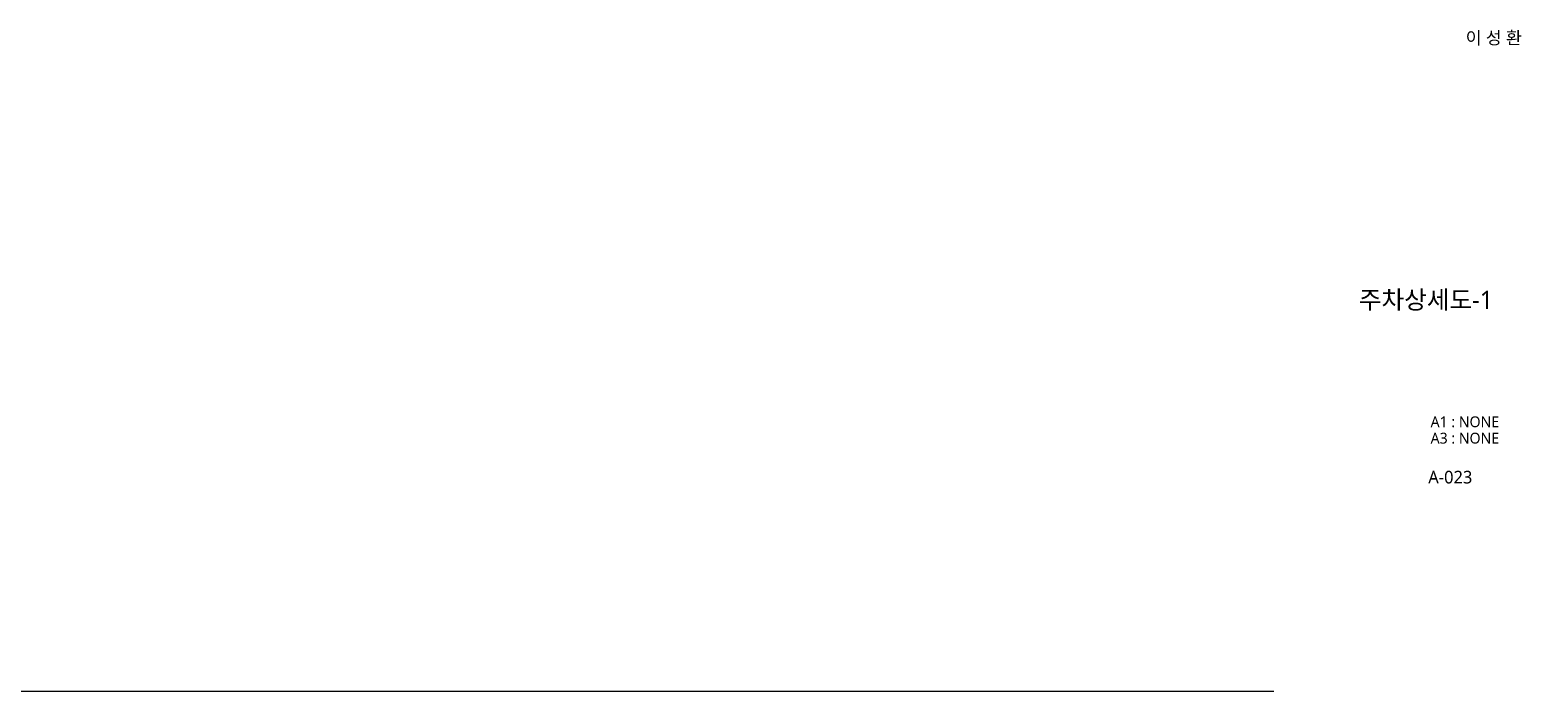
# Model space of a CAD drawing. Header units: millimetres. Extents: x 2191764 to 2208036, y 1085119 to 1090481.
# Drawn here: x 2195508 to 2199636, y 1085119 to 1086949 of the extents above; entities that cross this region are included whole.
import ezdxf
from ezdxf.enums import TextEntityAlignment as Align

# ---------------------------------------------------------------- set-up
doc = ezdxf.new("R2010")
doc.units = ezdxf.units.MM
doc.header["$LTSCALE"] = 10
doc.layers.add('A-BORD-TEXT', color=3, linetype='CONTINUOUS', lineweight=25)
doc.layers.add('A-XXXX-TABL', color=7, linetype='CONTINUOUS', lineweight=25)
doc.styles.add('맑은고딕', font='malgun.ttf')

msp = doc.modelspace()

# ---------------------------------------------------------------- linework, layer by layer
at = {"layer": 'A-XXXX-TABL'}
msp.add_line((2191763.83, 1085118.61), (2198951.33, 1085118.61), dxfattribs=at)

# ---------------------------------------------------------------- texts
at = {"layer": 'A-BORD-TEXT', "style": '맑은고딕'}
for s, height, p in [('이 성 환', 35, (2199637.69, 1086909.58)), ('A1 : NONE', 30, (2199574.97, 1085849.3)), ('A3 : NONE', 30, (2199574.97, 1085803.95)), ('A-023', 35, (2199500.78, 1085693.59))]:
    msp.add_text(s, height=height, dxfattribs=at).set_placement(p, align=Align.RIGHT)
msp.add_text('주차상세도-1', height=50, dxfattribs=at).set_placement((2199372.58, 1086201.86), align=Align.MIDDLE_CENTER)

doc.saveas('drawing.dxf')
